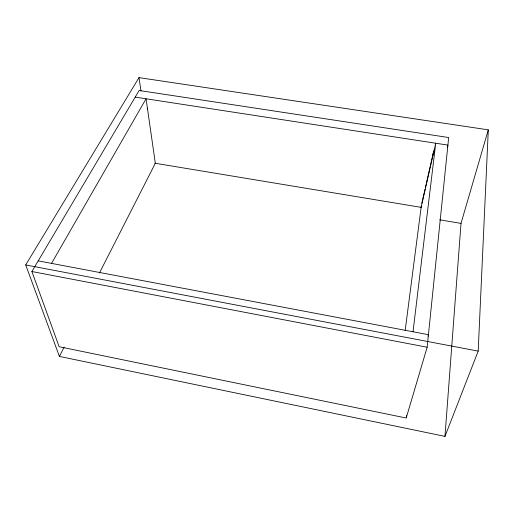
<?xml version="1.0" encoding="UTF-8"?>
<svg xmlns="http://www.w3.org/2000/svg" width="514" height="514" viewBox="0 0 514 514"><rect width="100%" height="100%" fill="white"/><g stroke="black" fill="none" stroke-linecap="round" stroke-linejoin="round"><path stroke-width="0.77" d="M478.187 351.126L488.3 129.849L138.992 77.62L25.7 264.948L59.412 356.427L444.963 436.38L478.187 351.126L25.7 264.948M444.963 436.38L461.019 223.391L488.3 129.849M427.147 347.233L448.683 137.534L139.146 90.477L31.887 271.527L59.149 346.712L406.214 418.017L427.147 347.233L31.887 271.527M406.311 417.227L406.49 415.653M413.025 331.768L435.743 143.226L421.127 207.354A1.876 1.336 5.7 0 0 421.114 207.701M433.064 154.971L433.373 152.44M405.167 330.573L421.377 205.459M421.814 203.261L425.014 189.191M425.367 187.642L426.08 184.5M426.434 182.958L430.173 166.517M430.52 164.988L433.72 150.93M447.366 147.293L447.906 145.096L135.214 97.114M427.989 336.22L428.432 334.685L38.203 260.868M59.412 356.427L64.128 347.123M99.42 273.03L155.324 163.291L146.06 98.778L51.535 263.393M154.81 163.208L421.172 207.36M439.637 219.812L461.019 223.391M138.992 77.62L140.984 91.074M155.324 163.291A1.786 1.201 27.5 0 1 155.318 163.625M433.43 153.358A2.03 1.542 3 0 1 434.259 152.375M147.171 108.133A1.94 1.369 31.3 0 1 147.518 108.929"/></g></svg>
